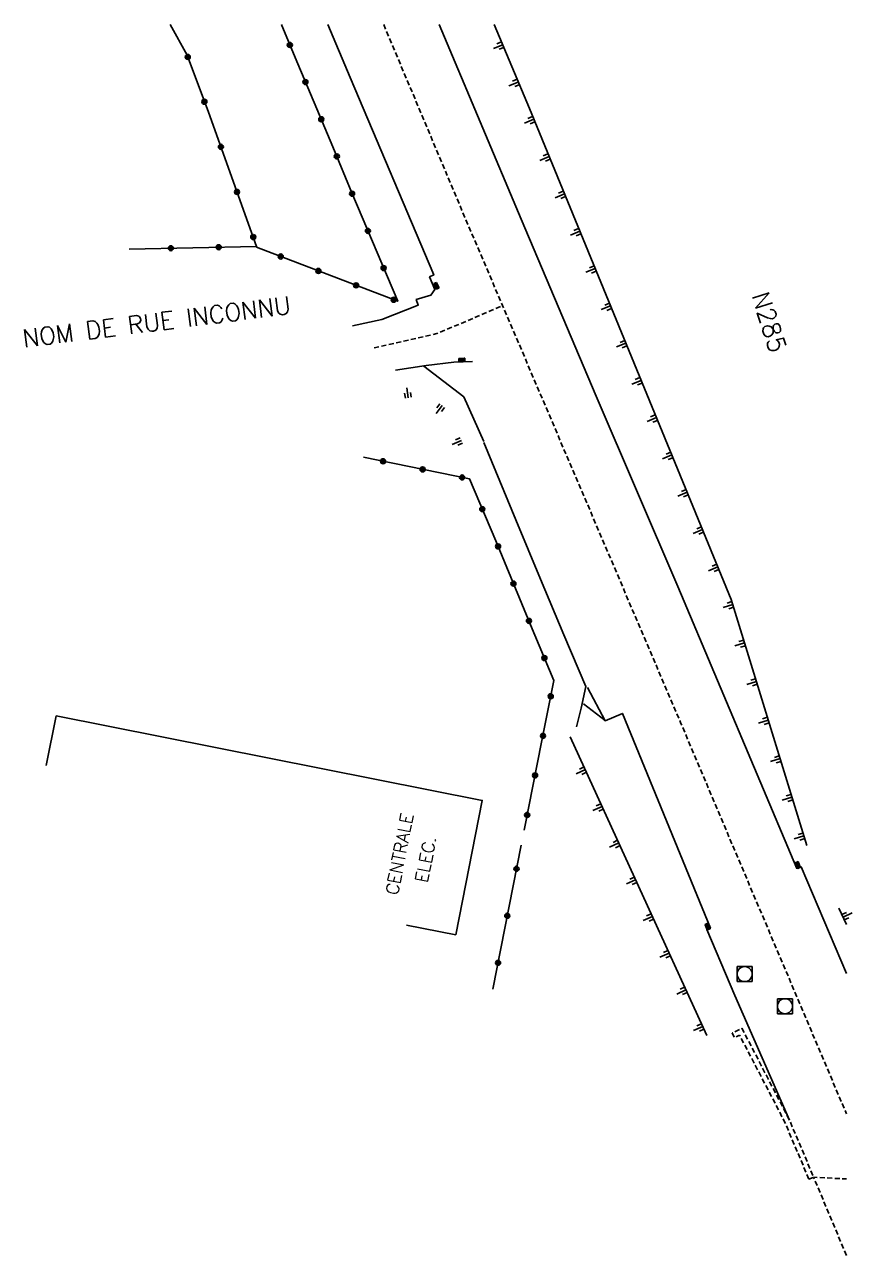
# Model space of a CAD drawing. Header units: millimetres. Extents: x 126999 to 128001, y 153000 to 154000.
# Drawn here: x 127918.5 to 128000.7, y 153878 to 154000 of the extents above; entities that cross this region are included whole.
import ezdxf
from ezdxf.enums import TextEntityAlignment as Align

# ---------------------------------------------------------------- set-up
doc = ezdxf.new("R2010")
doc.units = ezdxf.units.MM
doc.linetypes.add('DASHED', pattern=[0.75, 0.5, -0.25])
doc.layers.get('0').update_dxf_attribs({"linetype": 'CONTINUOUS'})
for name, color, linetype in [('W0001', 6, 'DASHED'), ('W0008', 7, 'CONTINUOUS'), ('W0017', 7, 'CONTINUOUS'), ('W0100', 7, 'CONTINUOUS'), ('W0112', 1, 'DASHED'), ('W0122', 7, 'DASHED'), ('W0211', 2, 'CONTINUOUS'), ('W0322', 7, 'CONTINUOUS'), ('W0400', 7, 'CONTINUOUS'), ('W0420', 7, 'CONTINUOUS'), ('W0984', 7, 'CONTINUOUS'), ('W0989', 7, 'CONTINUOUS')]:
    doc.layers.add(name, color=color, linetype=linetype)
doc.styles.get("Standard").update_dxf_attribs({"font": 'romans.shx', "width": 0.85})

# ---------------------------------------------------------------- blocks, each defined once
blk = doc.blocks.new('t322o')
at = {"color": 0, "linetype": 'Continuous'}
for radius in [0.25, 0.15]:
    blk.add_circle((0, 0), radius, dxfattribs=at)
blk = doc.blocks.new('T420')
for p, q in [((0.75, 0.75), (-0.75, 0.75)), ((-0.75, 0.75), (-0.75, -0.75)), ((0.75, 0.75), (0.75, -0.75)), ((0.75, -0.75), (-0.75, -0.75))]:
    blk.add_line(p, q)
blk.add_ellipse((0, 0), major_axis=(-0.53, 0.53), ratio=1, start_param=3.926991, end_param=10.210176)
blk = doc.blocks.new('T400')
for p, q in [((-0.15, 0.3), (0.15, 0.3)), ((-0.15, -0.25), (-0.15, 0.3)), ((-0.15, 0.15), (0.15, 0.15)), ((-0.15, 0), (0.15, 0)), ((0.15, 0.3), (0.15, -0.25)), ((-0.15, -0.15), (0.15, -0.15)), ((-0.15, -0.25), (-0.15, -0.3)), ((-0.15, -0.3), (0.15, -0.3)), ((0.15, -0.3), (0.15, -0.25))]:
    blk.add_line(p, q)
blk = doc.blocks.new('t211o')
at = {"color": 0, "linetype": 'Continuous'}
for p, q in [((-0.29, 0.5), (-0.29, 0)), ((0, 1), (0, 0)), ((0.29, 0.5), (0.29, 0))]:
    blk.add_line(p, q, dxfattribs=at)

msp = doc.modelspace()

# ---------------------------------------------------------------- linework, layer by layer
at = {"layer": 'W0001', "flags": 128}
for points in [[(127954.1, 154000), (127961.92, 153981.44), (127983.58, 153930.72), (127999.85, 153892.36), (128000, 153892)], [(127953.14, 153967.95), (127959.38, 153969.36), (127965.9, 153972.14)]]:
    msp.add_lwpolyline(points, dxfattribs=at)
at = {"layer": 'W0008', "flags": 128}
for points in [[(127948.56, 154000), (127950.77, 153994.74), (127959.07, 153975.18), (127958.65, 153974.98), (127959.17, 153973.74), (127958.79, 153973.19), (127957.33, 153972.74), (127957.52, 153972.19), (127953.93, 153970.77), (127951.02, 153970.14)], [(128000, 153905.93), (127995.51, 153916.49), (127995.07, 153916.33), (127983.26, 153944.3), (127975.18, 153963.15), (127967.74, 153980.72), (127959.61, 154000)], [(127955.26, 153965.75), (127958.3, 153966.21), (127961.07, 153966.52), (127962.9, 153966.61)], [(127994.36, 153891.36), (127988.91, 153903.75), (127986.14, 153910.28), (127986.5, 153910.42), (127977.78, 153931.7), (127976.06, 153930.98), (127974.32, 153934.28)]]:
    msp.add_lwpolyline(points, dxfattribs=at)
at = {"layer": 'W0017', "flags": 128}
msp.add_lwpolyline([(127973.23, 153930.37), (127973.67, 153932.22), (127974.14, 153934.37), (127971.95, 153939.5), (127969.64, 153945.03), (127967.2, 153950.91), (127964.04, 153958.56)], dxfattribs=at)
at = {"layer": 'W0100'}
for p, q in [((127920.63, 153926.55), (127921.61, 153931.45)), ((127956.36, 153910.71), (127961.27, 153909.75))]:
    msp.add_line(p, q, dxfattribs=at)
msp.add_lwpolyline([(127961.27, 153909.75), (127963.87, 153923.08), (127921.61, 153931.45)], dxfattribs=at)
at = {"layer": 'W0112', "flags": 128}
msp.add_lwpolyline([(127996.27, 153885.52), (127993.9, 153891.15), (127989.4, 153899.81), (127988.88, 153899.56), (127988.66, 153900.02), (127989.63, 153900.49), (127994.36, 153891.36), (127996.74, 153885.72)], close=True, dxfattribs=at)
at = {"layer": 'W0122', "flags": 128}
msp.add_lwpolyline([(128000, 153877.97), (127996.74, 153885.71), (128000, 153885.55)], dxfattribs=at)
at = {"layer": 'W0211', "flags": 128}
for points in [[(127996.06, 153918.62), (127988.57, 153943), (127968.55, 153991.67), (127965.07, 154000)], [(127964.04, 153958.68), (127962.04, 153963.11), (127958.08, 153966.15)], [(127976.06, 153930.99), (127973.92, 153932.67)], [(127986.15, 153899.76), (127972.61, 153929.39)], [(127999.23, 153912.41), (128000, 153910.77)]]:
    msp.add_lwpolyline(points, dxfattribs=at)
at = {"layer": 'W0322'}
msp.add_line((127967.73, 153918.63), (127964.93, 153904.37), dxfattribs=at)
msp.add_lwpolyline([(127932.93, 154000), (127934.6, 153996.97), (127936.71, 153991.31), (127941.5, 153978.01), (127928.87, 153977.74)], dxfattribs=at)
at = {"layer": 'W0322', "flags": 128}
for points in [[(127943.96, 154000), (127944, 153999.92), (127945.58, 153996.1), (127947.47, 153991.66), (127949.06, 153987.87), (127950.93, 153983.32), (127955.49, 153972.57), (127941.48, 153977.93)], [(127952.09, 153957.11), (127962.62, 153954.95), (127965.21, 153948.81), (127968.66, 153940.48), (127970.97, 153934.96), (127969.8, 153929.01), (127968.03, 153920.12)]]:
    msp.add_lwpolyline(points, dxfattribs=at)

# ---------------------------------------------------------------- block references
at = {"layer": 'W0211'}
for p, rotation in [((127965.91, 153998.01), 112.6314212258373), ((127967.44, 153994.31), 112.6314212258373), ((127968.98, 153990.62), 112.3616140436483), ((127970.5, 153986.92), 112.3616140436483), ((127972.02, 153983.22), 112.3616140436483), ((127973.54, 153979.52), 112.3616140436483), ((127975.07, 153975.82), 112.3616140436483), ((127976.59, 153972.12), 112.3616140436483), ((127978.11, 153968.42), 112.3616140436483), ((127956.54, 153963), 8.939764205977689), ((127979.63, 153964.73), 112.3616140436483), ((127959.91, 153962.22), 142.4114097430454), ((127981.15, 153961.03), 112.3616140436483), ((127961.8, 153958.77), 114.260675097632), ((127982.68, 153957.33), 112.3616140436483), ((127984.2, 153953.63), 112.3616140436483), ((127985.72, 153949.93), 112.3616140436483), ((127987.24, 153946.23), 112.3616140436483), ((127988.72, 153942.51), 107.0763775790968), ((127989.89, 153938.69), 107.0763775790968), ((127991.07, 153934.87), 107.0763775790968), ((127992.24, 153931.04), 107.0763775790968), ((127993.42, 153927.22), 107.0763775790968), ((127974.1, 153926.13), 114.5648349915369), ((127994.59, 153923.4), 107.0763775790968), ((127975.76, 153922.49), 114.5648349915369), ((127977.42, 153918.86), 114.5648349915369), ((127995.77, 153919.57), 107.0763775790968), ((127979.09, 153915.22), 114.5648349915369), ((127980.75, 153911.58), 114.5648349915369), ((127999.66, 153911.5), 295.0918422181579), ((127982.41, 153907.94), 114.5648349915369), ((127984.07, 153904.3), 114.5648349915369), ((127985.74, 153900.67), 114.5648349915369)]:
    msp.add_blockref('t211o', p, dxfattribs=dict(at, rotation=rotation))
at = {"layer": 'W0322'}
for p, rotation in [((127944.79, 153997.99), 292.4541814144717), ((127934.67, 153996.8), 290.4218622144996), ((127946.34, 153994.3), 293.0912244169503), ((127936.32, 153992.35), 290.4218622144996), ((127947.91, 153990.62), 292.8418150141549), ((127937.95, 153987.88), 289.7981734630173), ((127949.45, 153986.93), 292.2908398600474), ((127939.55, 153983.41), 289.7981734630173), ((127950.97, 153983.23), 292.9874687159226), ((127952.53, 153979.55), 292.9874687159226), ((127941.16, 153978.94), 289.7981734630173), ((127932.99, 153977.83), 181.2207254215835), ((127937.74, 153977.93), 181.2207254215835), ((127943.89, 153977.01), 159.056366154085), ((127954.09, 153975.86), 292.9874687159226), ((127947.62, 153975.58), 159.056366154085), ((127951.36, 153974.15), 159.056366154085), ((127955.09, 153972.72), 159.056366154085), ((127954.04, 153956.71), 348.3922486449123), ((127957.96, 153955.9), 348.3922486449123), ((127961.88, 153955.1), 348.3922486449123), ((127963.88, 153951.96), 292.8990479777497), ((127965.44, 153948.27), 292.5008549421212), ((127966.97, 153944.58), 292.5008549421212), ((127968.5, 153940.88), 292.5008549421212), ((127970.04, 153937.19), 292.6806803200717), ((127970.67, 153933.41), 258.8783953761661), ((127969.9, 153929.48), 258.8783953761661), ((127969.11, 153925.56), 258.6921991134188), ((127968.33, 153921.64), 258.6921991134188), ((127967.27, 153916.3), 258.8980065760908), ((127966.36, 153911.64), 258.8980065760908), ((127965.44, 153906.98), 258.8980065760908)]:
    msp.add_blockref('t322o', p, dxfattribs=dict(at, rotation=rotation))
at = {"layer": 'W0400'}
for p, rotation in [((127959.32, 153974.1), 22.68380956495595), ((127961.85, 153966.77), 92.73673336613847), ((127995.18, 153916.68), 22.89246947073597), ((127986.22, 153910.57), 202.2993364433499)]:
    msp.add_blockref('T400', p, dxfattribs=dict(at, rotation=rotation))
at = {"layer": 'W0420'}
for p in [(127989.9, 153905.86), (127993.9, 153902.67)]:
    msp.add_blockref('T420', p, dxfattribs=at)

# ---------------------------------------------------------------- texts
at = {"layer": 'W0984'}
for s, p in [('CENTRALE', (127955.67, 153917.77)), ('ELEC.', (127958.28, 153917.23))]:
    msp.add_text(s, height=1.25, rotation=78.9193, dxfattribs=at).set_placement(p, align=Align.MIDDLE)
at = {"layer": 'W0989'}
for s, rotation, p in [('NOM DE RUE INCONNU', 7.1911, (127931.58, 153970.53)), ('N285', 287.6069, (127992.34, 153970.51))]:
    msp.add_text(s, height=1.75, rotation=rotation, dxfattribs=at).set_placement(p, align=Align.MIDDLE)

doc.saveas('drawing.dxf')
